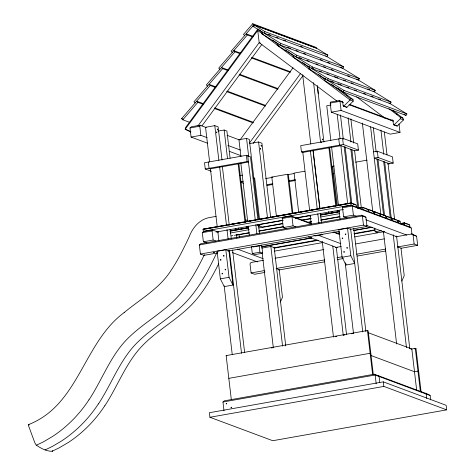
<?xml version="1.0" encoding="UTF-8"?>
<svg xmlns="http://www.w3.org/2000/svg" width="475" height="475" viewBox="0 0 475 475"><rect width="100%" height="100%" fill="white"/><g stroke="black" fill="none" stroke-linecap="round" stroke-linejoin="round"><path stroke-width="0.71" d="M331.342 84.253L350.277 98.521L350.075 99.982L343.74 106.174L343.164 105.782L342.629 101.234L341.353 101.46M207.1 137.655L200.86 135.327L199.791 126.225L200.046 125.234L206.275 127.555M400.039 223.583L404.409 222.805L404.973 223.452L404.92 222.995L406.048 223.856L405.994 223.398L406.921 223.743L406.974 224.2L407.075 223.802L408.001 224.147L408.055 224.604L408.156 224.206L409.082 224.55L409.135 225.007L409.593 224.74L410.014 227.074L351.09 205.093L203.258 231.331L203.146 229.11L350.983 202.873L351.548 203.52L351.494 203.062L352.628 203.923L352.575 203.466L353.495 203.811L353.548 204.268L353.655 203.87L354.576 204.214L354.789 204.731L354.736 204.274L353.275 204.535M215.929 241.062L213.156 240.029L212.088 230.921L212.349 229.93L218.577 232.257M286.045 228.618L283.272 227.584L282.203 218.482L282.459 217.491L291.157 215.947L311.226 223.434M399.018 124.022L400.009 132.424L390.224 134.164L331.301 112.177L330.232 103.075L330.487 102.083L339.186 100.54L342.647 101.834M347.065 218.173L343.597 216.879L342.528 207.771L342.79 206.779L351.488 205.242L352.313 206.037L411.237 228.018L411.979 234.323M350.983 202.873L350.877 203.27L203.045 229.508M362.876 209.487L362.662 207.67L362.769 207.272L363.333 207.919L363.28 207.462L360.935 207.789M404.516 225.025L404.409 222.805M280.392 301.975L282.471 297.255L279.229 269.681L276.088 268.512M401.844 281.046L404.213 275.648L400.977 248.075L397.836 246.905M216.808 252.718C208.869 269.272 200.391 285.879 188.159 299.731A98.355 91.746 -69.5 0 1 182.554 305.579C166.897 320.661 147.107 330.968 132.709 347.433C118.251 364.277 110.604 385.51 98.456 403.881M204.44 254.636C197.351 269.07 189.555 283.379 178.855 295.492A96.49 90.007 -69.5 0 1 173.357 301.221C157.635 316.326 137.803 326.669 123.387 343.205C108.852 360.103 101.151 381.401 88.979 399.861M218.72 263.702C212.04 277.062 204.6 290.219 194.661 301.459A96.663 90.167 -69.5 0 1 189.151 307.2C173.434 322.299 153.615 332.642 139.193 349.167C124.67 366.065 116.969 387.357 104.803 405.81M280.79 43.421L279.912 44.929L342.766 68.376L343.639 66.868L280.79 43.421L252.759 26.19L253.638 24.688L316.487 48.135L327.833 55.106L326.954 56.614L264.106 33.167L264.979 31.659L327.833 55.106M296.596 55.183L295.723 56.685L358.572 80.133L359.45 78.63L296.596 55.183L261.375 33.529L262.248 32.027M312.407 66.945L311.529 68.448L374.383 91.895L375.256 90.393L312.407 66.945L277.186 45.291L278.059 43.789M293.865 55.545L292.992 57.053L328.213 78.707L391.067 102.155L390.189 103.657L327.34 80.21L328.213 78.707M325.482 79.07L324.609 80.578L343.146 91.972L406 115.419L406.873 113.917L344.025 90.464L308.803 68.816L309.676 67.308M343.146 91.972L344.025 90.464M197.962 125.875L259.178 42.643L257.747 30.43L257.949 28.969L185.398 127.781L185.197 129.242L190.819 132.05M201.982 125.857L261.885 44.407M240.095 139.846L292.98 67.818M249.559 142.85L300.717 73.287M253.139 143.426L302.985 75.65M252.7 23.75L253.893 24.884L316.742 48.331L315.554 47.197L252.7 23.75L243.479 34.432L244.667 35.566M253.893 24.884L231.099 51.27L232.293 52.404M252.201 36.753L247.368 34.948L218.726 68.115L219.919 69.249M239.828 53.598L234.994 51.793L206.352 84.96L207.539 86.088M227.454 70.437L222.615 68.638L193.972 101.798L195.166 102.933M189.697 122.354L182.792 119.777L181.598 118.643L210.241 85.476L215.074 87.281M182.792 119.777L197.867 102.321L203.389 104.381M343.74 106.174L346.881 107.35L353.216 101.157L353.026 99.542L337.642 87.952M390.996 120.329L392.914 119.991L393.448 124.545L394.024 124.937L400.354 118.738L400.17 117.129L388.924 108.662M394.024 124.937L397.165 126.107L403.501 119.914L402.919 118.156L392.261 110.129M207.712 143.272L191.075 137.067L190.006 127.965L191.354 126.778L200.046 125.234M206.839 243.058L203.377 241.763L202.303 232.661L203.65 231.473L212.349 229.93M223.998 410.792L222.965 402.01L224.313 400.829L374.324 374.205L428.533 394.428L430.142 395.521L430.659 399.908M216.089 216.374L209.528 217.538C199.512 219.29 192.428 227.84 189.127 237.001C183.694 248.395 178.161 259.807 171.113 270.305C159.576 288.61 140.398 299.03 124.159 312.574M124.183 312.556C83.131 342.813 79.177 404.914 28.399 424.656M45.095 449.926L52.28 446.47L61.56 440.99A125.085 116.678 -69.5 0 0 98.414 403.851M88.932 399.831A123.191 114.914 -69.5 0 1 52.642 436.418L43.51 441.803L36.427 445.206A149.999 39.722 65.8 0 0 44.911 449.861L46.206 450.318A149.999 39.722 65.8 0 0 52.179 451.22L59.268 447.812L68.412 442.415A123.363 115.081 -69.5 0 0 104.755 405.781M264.848 271.498L264.812 271.652M190.006 127.965L199.791 126.225M330.232 103.075L340.017 101.341L343.478 102.63M222.021 160.057L218.126 126.89L214.789 125.643L205.55 127.288L209.618 161.928M331.016 105.017L326.753 105.777L330.82 140.416M217.93 131.142L224.158 130.037L226.908 131.064L230.096 158.228M191.075 137.067L200.86 135.327M331.301 112.177L341.086 110.443L400.009 132.424M258.697 219.444L249.298 139.418L246.549 138.391L238.937 139.745L240.92 156.631M249.345 143.628L258.584 141.983L261.927 143.23L270.673 217.675M257.901 219.931L250.485 156.839L246.365 155.301L204.511 162.729L205.248 168.987L211.434 171.297M338.758 138.902L339.494 145.16L354.617 150.801L358.423 150.13L357.687 143.866L342.564 138.225L300.711 145.653L301.447 151.911L302.824 152.428L340.872 145.677M205.248 168.987L247.095 161.559L248.473 162.07L210.425 168.821L209.053 168.31L208.317 162.052M301.447 151.911L343.3 144.483L358.423 150.13M239.911 175.584L242.446 175.132M373.522 151.869L377.328 151.198L392.451 156.839L393.187 163.097L387.927 164.029M240.647 181.842L243.182 181.391M393.187 163.097L378.064 157.457L374.258 158.127L389.381 163.774M276.462 216.707L271.807 177.062L287.571 174.266L288.355 174.557L292.927 213.471M304.837 171.196L294.09 173.108L298.745 212.752M337.25 205.17L332.678 166.256L334.115 166.001M355.68 162.177L367.145 160.14M265.572 178.6L272.864 177.306M288.165 174.592L293.995 173.553M331.888 166.832L333.349 166.571M267.039 184.727L272.87 183.694M288.901 180.85L295.462 179.687M266.956 185.499L272.787 184.466M288.818 181.622L295.379 180.458M332.542 173.862L334.002 173.601M203.146 229.11L226.807 225.108M228.261 224.847L234.816 223.683M236.271 223.428L242.826 222.264M244.281 222.003L250.836 220.845M252.296 220.584L255.936 219.937M257.391 219.682L258.851 219.42M260.306 219.165L266.861 218.001M268.316 217.74L314.925 209.469M316.38 209.208L322.935 208.05M324.389 207.789L333.86 206.108M335.314 205.853L350.609 203.134M209.487 228.267L210.942 228.012M212.396 227.751L213.857 227.495M217.497 226.848L218.951 226.587M220.406 226.332L221.867 226.07M223.321 225.815L226.961 225.168M228.422 224.907L229.876 224.651M231.331 224.39L234.971 223.743M236.431 223.487L237.886 223.226M239.341 222.971L242.986 222.324M244.441 222.062L245.896 221.807M247.356 221.546L250.996 220.899M252.451 220.643L253.905 220.382M257.551 219.741L259.006 219.48M260.46 219.218L261.921 218.963M265.561 218.316L267.015 218.061M268.47 217.799L269.931 217.538M273.57 216.897L275.025 216.636M276.486 216.38L277.94 216.119M281.58 215.472L283.041 215.217M284.495 214.955L285.95 214.7M287.405 214.439L291.05 213.792M292.505 213.536L293.96 213.275M295.42 213.02L296.875 212.758M298.33 212.503L301.969 211.856M303.43 211.595L304.885 211.339M306.339 211.078L309.985 210.431M311.44 210.176L312.894 209.914M316.54 209.267L317.995 209.012M319.449 208.751L320.904 208.495M324.55 207.848L326.004 207.587M327.459 207.332L328.92 207.07M332.559 206.423L334.014 206.168M335.469 205.907L336.929 205.651M340.569 205.004L342.024 204.743M343.484 204.487L344.939 204.226M348.579 203.585L350.039 203.324M202.303 232.661L212.088 230.921M282.203 218.482L291.983 216.743L311.392 223.986M342.528 207.771L352.313 206.037L353.382 215.139L356.85 216.434M216.042 232.091L283.041 220.198M295.42 218.001L343.484 209.469M283.07 220.412L256.981 225.037L262.479 227.092L282.767 223.487M295.385 218.221L309.154 215.781L310.531 216.291M230.227 230.797L248.431 227.561M257.901 225.88L259.356 225.625M320.53 214.765L339.465 211.405M357.669 208.175L362.769 207.272M229.852 231.058L248.787 227.697M320.88 214.902L338.515 211.856M358.025 208.305L359.48 208.05M230.12 231.188L248.33 227.958M258.525 226.148L259.979 225.892M320.423 215.163L339.358 211.803M359.023 208.311L362.662 207.67M301.613 220.145L311.03 218.476M230.333 233.011L249.268 229.651M258.738 227.97L282.767 223.707M302.433 220.216L311.173 218.666M320.637 216.986L339.572 213.625M231.467 235.838L232.922 235.582M234.377 235.321L248.942 232.738M259.142 230.927L283.171 226.664M307.206 222.395L311.576 221.623M321.041 219.943L339.975 216.582M236.954 235.083L249.339 232.881M258.804 231.2L283.563 226.807M307.598 222.543L311.238 221.896M320.708 220.216L339.637 216.855M203.377 241.763L213.156 240.029M283.272 227.584L293.051 225.851L295.824 226.884M343.597 216.879L353.382 215.139M373.451 212.058L374.906 211.803L375.113 212.313L375.06 211.856L373.605 212.117M350.259 229.395L367.003 226.427L365.928 217.318L364.711 216.374L361.57 215.205L200.688 243.752L199.346 244.94L200.414 254.042L203.947 255.36L217.776 252.908M391.127 218.654L392.582 218.393L392.795 218.91L392.742 218.453L391.281 218.714M200.414 254.042L363.464 225.108L367.003 226.427M225.809 249.755L217.111 251.299L220.347 278.867L224.265 286.609L232.958 285.065L228.95 250.925L225.809 249.755L229.045 277.323L232.958 285.065M347.552 228.148L338.859 229.692L342.095 257.26L346.008 265.002L354.706 263.459L350.793 255.716L347.552 228.148L350.692 229.318M227.97 251.097L339.34 231.331M260.918 245.605L253.306 246.953L251.928 246.442M261.654 246.703L311.903 237.785M336.668 233.385L339.577 232.869M353.418 230.417L371.622 227.187M261.339 246.97L311.671 238.04M337.529 233.451L339.696 233.065M353.43 230.63L372.216 227.293M261.844 248.098L271.088 246.46L274.378 247.689L317.288 240.071M401.844 223.452L404.759 222.935M399.932 223.98L404.302 223.203M353.964 233.563L375.066 229.817M274.158 248.158L318.582 240.273M354.267 233.943L374.656 230.322M251.53 246.935L252.308 253.543L259.914 252.195L262.663 253.223L261.719 245.142M374.71 228.071L375.137 231.747L381.366 230.642M262.663 253.223L255.057 254.57L252.308 253.543M274.562 251.115L322.626 242.583M354.671 236.894L384.803 231.545M263.346 260.318L250.972 262.515L250.016 263.845L251.085 272.947L254.624 274.265L264.812 272.46M274.995 258.252L323.766 249.595M335.415 247.528L341.234 246.495M355.799 243.907L384.186 238.872M395.835 236.805L411.849 233.961L416.605 236.223L417.673 245.332L400.93 248.3M251.085 272.947L264.189 270.625M276.563 268.428L324.603 259.902M336.983 257.705L342.077 256.797M356.636 254.214L385.747 249.048M397.397 246.982L414.141 244.007L417.673 245.332M220.347 278.867L229.045 277.323M342.095 257.26L350.793 255.716M278.641 270.002L324.502 261.868M337.606 259.54L343.425 258.507M357.259 256.049L385.647 251.014M231.319 399.641L226.142 355.591L367.454 330.511L368.161 330.778L373.338 374.828M271.284 347.967L272.739 347.712M335.386 336.591L336.84 336.336M343.395 335.172L344.85 334.911M351.411 333.747L352.866 333.492M228.819 378.349L370.126 353.275L370.838 353.537M410.928 349.137L415.298 348.359L416.005 348.626L421.099 391.946M414.55 348.882L416.005 348.626M222.965 402.01L375.149 375.007L430.142 395.521M414.331 371.771L417.976 371.123L418.683 371.385M383.295 381.853L209.374 412.722L209.908 417.27L272.757 440.717L446.684 409.854L446.144 405.3L383.295 381.853L383.83 386.407L446.684 409.854M209.908 417.27L383.83 386.407M252.759 26.19L254.143 26.707M268.464 34.343L270.536 35.114M276.064 37.181L278.136 37.953M283.664 40.013L285.736 40.785M300.236 46.2L302.308 46.972M261.375 33.529L262.758 34.046M287.037 47.138L290.492 48.426M296.014 50.487L298.086 51.258M303.614 53.319L305.686 54.091M320.192 59.506L322.264 60.277M327.786 62.338L329.858 63.11M277.186 45.291L279.258 46.063M253.08 36.397L246.175 33.82L247.368 34.948M299.392 57.612L301.465 58.383M306.992 60.444L309.065 61.216M315.97 63.792L318.042 64.564M323.564 66.631L325.636 67.403M331.164 69.463L333.236 70.235M347.742 75.644L349.814 76.422M260.437 43.112L259.178 42.643L336.983 101.139M311.748 68.085L313.821 68.857M319.348 70.918L321.415 71.689M326.942 73.75L329.015 74.522M334.543 76.588L337.992 77.876M343.52 79.937L345.592 80.708M351.114 82.769L353.186 83.541M367.692 88.956L369.764 89.728M308.803 68.816L310.181 69.332M330.321 80.875L333.771 82.163M337.915 83.707L341.371 84.995M346.898 87.062L348.965 87.833M354.492 89.894L356.565 90.666M363.47 93.242L365.542 94.014M371.07 96.075L373.142 96.853M378.664 98.913L380.736 99.685M240.706 53.236L233.801 50.659L234.994 51.793M251.756 57.362L290.439 71.79M251.566 57.98L290.249 72.408M350.277 98.521L353.026 99.542M400.17 117.129L402.919 118.156M353.216 101.157L350.075 99.982L257.747 30.43L185.197 129.242L187.649 130.162M400.354 118.738L403.501 119.914M349.57 104.411L393.169 120.68M349.024 104.702L393.389 121.256M318.256 93.735L317.49 85.981M343.164 105.782L346.881 107.35M393.448 124.545L395.96 125.477M228.333 70.08L221.427 67.503L222.615 68.638M239.382 74.201L278.059 88.629M239.192 74.818L277.869 89.247M215.959 86.919L209.047 84.342L210.241 85.476M227.008 91.046L265.685 105.474M226.818 91.663L265.495 106.091M203.579 103.764L196.674 101.187L197.867 102.321M214.635 107.884L253.312 122.318M214.445 108.502L253.122 122.936M332.678 166.256L333.468 166.547M227.038 135.304L239.501 139.953M181.598 118.643L182.982 119.16M227.893 145.415L240.374 150.07M229.199 151.287L240.985 155.687M354.736 204.274L355.656 204.618L355.71 205.075L356.167 204.808L356.594 207.142M363.28 207.462L364.414 208.317L364.361 207.866L365.281 208.21L365.489 208.721L365.435 208.27L366.569 209.125L366.516 208.673L367.65 209.528L367.597 209.071L367.953 209.208L368.374 211.541M374.906 211.803L374.448 212.064L374.662 213.887M375.06 211.856L376.194 212.717L376.141 212.26L377.275 213.121L377.221 212.663L378.355 213.524L378.302 213.067L379.228 213.412L379.436 213.928L379.383 213.471L379.739 213.602L380.16 215.935M380.796 213.999L380.338 214.261L380.552 216.083M392.582 218.393L392.124 218.66L392.338 220.477M392.742 218.453L393.662 218.797L393.716 219.254L393.822 218.856L394.743 219.201L394.796 219.658L394.897 219.26L395.823 219.604L395.877 220.056L395.978 219.664L396.904 220.008L396.957 220.459L397.415 220.198L397.836 222.532M271.807 177.062L272.591 177.353M365.928 217.318L362.395 216L361.57 215.205M411.849 233.961L413.072 234.905L416.605 236.223M253.418 177.68L254.683 178.155L259.516 219.266M365.863 219.794L406.76 235.054M366.474 225.411L396.975 236.793M375.137 231.747L377.886 232.774M240.7 182.21L243.449 183.237M334.067 231.954L339.601 234.021M332.886 232.002L339.815 234.591M321.498 234.098L322.875 234.608L315.263 235.956L313.892 235.446M318.701 235.416L340.884 243.693M308.228 236.894L337.339 247.754M237.423 249.078L263.067 258.649M232.489 252.629L257.444 261.939M199.737 245.088L199.346 244.94L362.395 216L363.464 225.108M368.149 332.684L411.825 348.977L416.652 390.094M370.821 355.448L414.497 371.741M226.142 355.591L226.848 355.852M29.272 424.953L28.488 424.662A1.146 0.303 65.8 0 0 28.47 425.541L34.538 441.982A3.402 0.902 65.8 0 0 36.427 445.194M188.338 130.417L190.837 131.664M325.696 55.836L343.639 66.868M340.907 67.236L359.45 78.63M356.719 78.998L375.256 90.393M373.148 91.135L391.067 102.155M388.954 102.897L406.873 113.917M404.142 114.279L406 115.419M253.638 24.688L264.979 31.659M409.622 226.925L411.237 228.018M396.589 125.715L397.165 126.107M356.618 96.853L384.91 118.127M308.637 66.108L309.825 66.999M324.621 78.143L325.803 79.034M259.13 29.86L262.687 32.538M272.745 40.114L278.071 44.127M285.766 49.922L286.947 50.813M288.135 51.71L294.055 56.163M302.337 62.409L309.439 67.759M318.321 74.444L325.423 79.794M424.994 393.11L426.218 394.054L426.734 398.448M377.857 375.523L379.08 376.467L379.768 382.322M339.186 100.54L340.017 101.341L341.086 110.443M291.157 215.947L291.983 216.743L293.051 225.851M374.324 374.205L375.149 375.007L376.182 383.782M321.848 142.298L321.617 141.906L321.557 142.304M413.072 234.905L414.141 244.007M415.298 348.359L420.387 391.679M400.443 223.505L400.176 221.225L399.713 221.053L399.766 221.51L399.552 220.994L398.632 220.649L398.685 221.107L398.121 220.459L398.234 222.68M384.34 132.038L387.024 154.892M387.974 162.996L394.642 219.753M396.548 235.968L409.794 348.739M391.946 220.335L391.519 218.001L391.168 217.865L391.222 218.322L390.088 217.461L390.141 217.918L389.933 217.408L389.007 217.063L389.061 217.514L388.853 217.004L387.927 216.659L387.98 217.111L386.846 216.256L386.899 216.713L386.335 216.066L386.448 218.28M380.914 130.055L383.77 154.381M384.637 161.749L391.305 218.506M393.211 234.721L406.457 347.492M383.64 161.263L390.284 217.793M386.056 218.138L385.629 215.798L385.278 215.668L385.332 216.125L385.118 215.608L384.198 215.264L384.251 215.721L383.117 214.86L383.01 215.258L382.957 214.807L382.037 214.457L381.93 214.854L381.876 214.403L380.956 214.059L380.849 214.451L370.589 126.873M377.328 151.198L378.064 157.457M377.946 159.137L384.59 215.674M373.338 127.9L376.182 152.125M376.96 158.733L383.598 215.27M383.367 231.2L396.613 343.971M374.27 213.738L373.843 211.405L373.386 211.666L373.332 211.215L372.412 210.87L372.305 211.268L372.252 210.811L371.331 210.467L371.224 210.864L371.171 210.407L370.251 210.063L370.144 210.461L370.09 210.003L369.17 209.659L369.069 210.057L368.659 209.469L368.772 211.69M362.372 123.084L372.727 211.185M350.859 118.809L353.709 143.04M354.57 150.379L361.297 207.646M348.11 117.782L350.954 142.013M351.821 149.352L358.72 208.092M350.841 149.025L357.74 207.759M367.454 330.511L372.632 374.567M345.147 146.9L351.785 203.437M340.456 114.962L343.312 139.288M344.179 146.656L351.09 205.093M353.786 228.469L365.91 331.657M342.564 138.225L343.3 144.483M337.202 114.457L340.058 138.777M340.836 145.409L347.676 203.638M350.621 228.701L362.746 331.888M345.842 263.548L346.008 265.002M331.598 147.048L338.438 205.277M339.043 210.437L340.082 219.284M345.194 262.77L353.507 333.527M337.856 210.306L338.028 211.779M329.65 147.701L336.466 205.705M328.866 147.41L335.766 206.144M317.312 85.726L323.932 142.09M332.072 211.357L332.245 212.83M336.312 247.463L346.524 334.406M313.559 82.561L320.572 142.245M328.706 211.512L328.967 213.72M332.779 246.139L343.253 335.303M313.102 150.207L320.008 208.947M312.966 150.243L319.859 208.935M320.376 213.334L321.498 222.87M302.652 74.723L310.787 143.984M322.216 241.247L333.468 337.036M310.389 150.688L317.282 209.374M317.799 213.774L318.921 223.309M302.777 152.036L309.67 210.722M310.187 215.127L311.309 224.663M287.571 174.266L292.137 213.174M274.134 247.16L285.736 345.925M258.584 141.983L267.502 217.906M270.881 246.65L282.572 346.15M262.164 252.712L273.333 347.795M258.501 225.061L259.451 233.136M246.549 138.391L248.704 156.75M259.136 245.587L259.914 252.195M247.736 155.812L255.318 220.37M255.841 224.77L256.874 233.575M246.365 155.301L247.095 161.559M240.819 163.032L247.713 221.718M248.229 226.124L249.351 235.659M248.003 226.634L248.176 228.107M246.466 226.308L246.709 228.41M238.883 163.81L245.7 221.813M238.1 163.519L244.999 222.258M238.29 227.982L238.462 229.449M239.151 235.321L239.412 237.524M224.158 130.037L227.519 158.674M235.713 228.422L235.885 229.894M236.402 234.294L236.835 237.969M230.161 229.342L231.289 238.925M232.584 249.981L244.619 352.432M222.342 166.315L229.241 225.055M214.789 125.643L218.856 160.289M219.634 166.921L226.474 225.15M226.997 229.573L228.119 239.157M229.419 250.212L241.543 353.4M210.395 168.56L217.235 226.789M217.758 231.212L218.88 240.795M224.164 285.754L232.216 354.303M203.502 229.241L203.555 229.698M52.678 450.627A3.545 0.938 65.8 0 1 52.173 451.214M247.404 221.481A1.146 0.362 79.9 0 0 246.881 220.24L246.092 219.937A1.146 0.362 79.9 0 0 245.824 220.893M226.171 403.679C226.735 404.902 227.02 402.592 226.171 403.679M231.052 407.461C231.616 408.684 231.901 406.374 231.052 407.461M216.541 132.068L216.796 132.798L216.541 132.068M217.312 129.093L217.568 129.823L217.312 129.093M260.336 148.408L260.591 149.138L260.336 148.408M261.113 145.433L261.369 146.163L261.113 145.433M322.329 139.11L322.584 139.84L322.329 139.11M220.459 259.766C220.691 261.529 221.641 258.768 220.459 259.766M223.541 255.734C223.767 257.498 224.723 254.737 223.541 255.734M222.062 273.422C222.294 275.185 223.25 272.424 222.062 273.422M225.144 269.39C225.376 271.154 226.326 268.393 225.144 269.39M342.208 238.159C342.439 239.922 343.389 237.162 342.208 238.159M345.283 234.127C345.515 235.891 346.465 233.13 345.283 234.127M343.811 251.815C344.043 253.579 344.992 250.818 343.811 251.815M346.887 247.784C347.118 249.547 348.068 246.786 346.887 247.784M213.483 252.546L214.403 252.451L213.483 252.546M346.37 95.148L347.314 95.819L346.406 95.154M396.655 113.905L397.593 114.576L396.655 113.905"/></g></svg>
